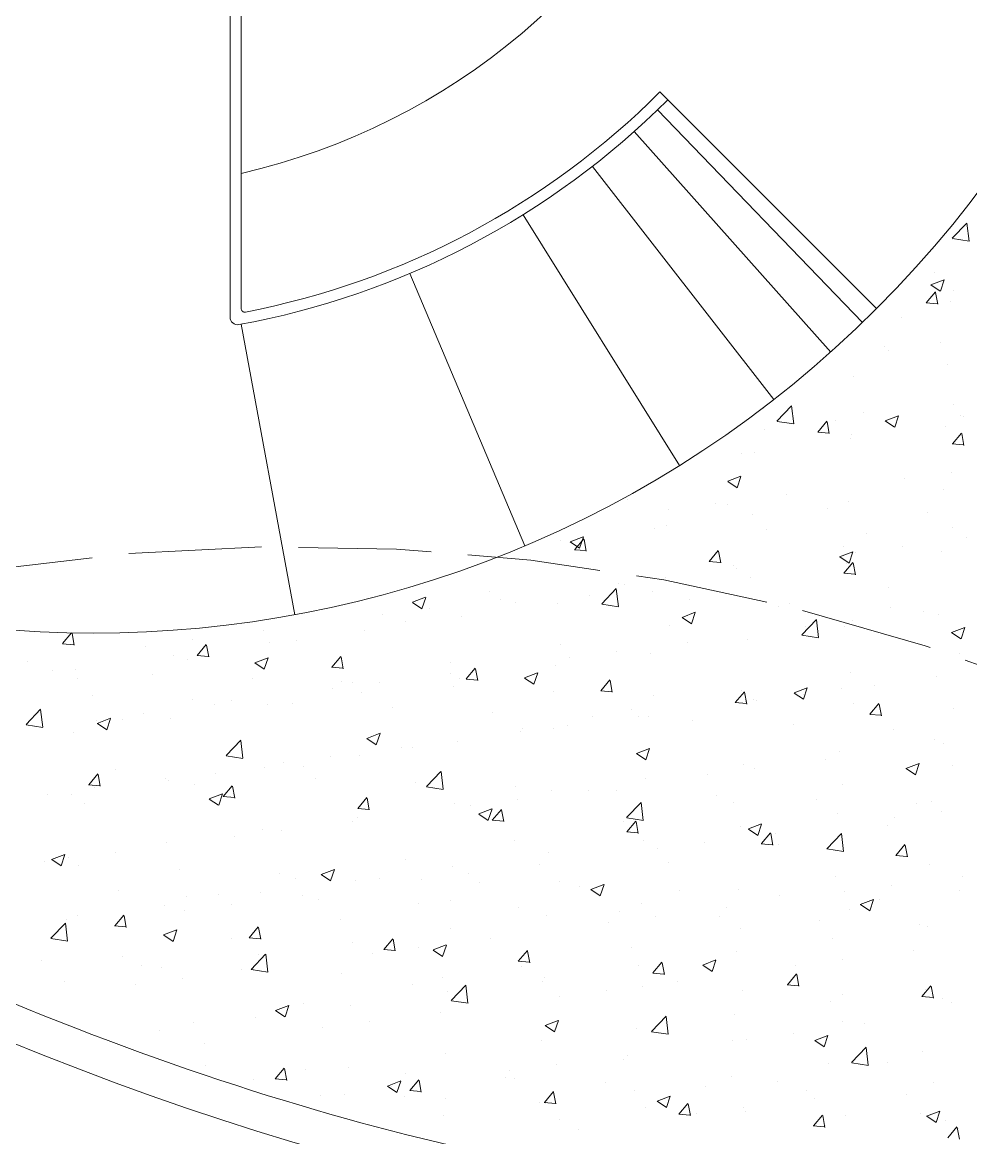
# Model space of a CAD drawing. Header units: millimetres. Extents: x 204 to 540, y 123 to 306.
# Drawn here: x 214.259 to 216.827, y 149.519 to 152.539 of the extents above; entities that cross this region are included whole.
import ezdxf

# ---------------------------------------------------------------- set-up
doc = ezdxf.new("R2010")
doc.units = ezdxf.units.MM
doc.header["$LTSCALE"] = 0.03
doc.linetypes.add('ACAD_ISO02W100', pattern=[15, 12, -3])
for name, color, linetype, lineweight in [('Banquetas', 253, 'Continuous', 0), ('Detalles de pisos', 40, 'Continuous', 0), ('lockers', 253, 'Continuous', 0), ('Proyeccion Trabes', 7, 'ACAD_ISO02W100', 0), ('Áreas verdes', 72, 'Continuous', 0)]:
    doc.layers.add(name, color=color, linetype=linetype, lineweight=lineweight)

msp = doc.modelspace()

# ---------------------------------------------------------------- linework, layer by layer
at = {"layer": 'Banquetas'}
for p, q in [((214.8213, 153.6369), (214.8213, 151.7406)), ((214.8513, 153.6369), (214.8513, 151.7647)), ((215.9857, 152.351), (216.5726, 151.7641)), ((215.9791, 152.3024), (216.5347, 151.7268)), ((215.9158, 152.2437), (216.4484, 151.6467)), ((215.8027, 152.1494), (216.294, 151.5181)), ((215.6152, 152.0185), (216.0384, 151.3396)), ((215.3079, 151.859), (215.6194, 151.1221)), ((214.8513, 151.7221), (214.9968, 150.9354))]:
    msp.add_line(p, q, dxfattribs=at)
for centre, radius, start, end in [((214.4513, 153.8854), 1.8, 282.8396, 32.1604), ((214.4513, 153.8854), 2.17, 280.942, 315), ((214.4513, 153.8854), 2.2, 280.3056, 315), ((214.8613, 151.7647), 0.01, 180, 280.942), ((214.8413, 151.7406), 0.02, 180, 280.3056)]:
    msp.add_arc(centre, radius, start, end, dxfattribs=at)
at = {"layer": 'Detalles de pisos'}
msp.add_ellipse((212.7542, 155.5825), major_axis=(-5.6569, 5.6569), ratio=0.5, start_param=8.340627, end_param=9.36608, dxfattribs=at)
msp.add_open_spline([(212.9692, 150.5127), (213.3021, 150.3197), (213.6341, 150.1484), (214.9129, 149.5729), (215.819, 149.3522), (217.185, 149.3626), (217.6968, 149.5094), (218.1084, 149.7985), (218.1306, 149.8148), (218.1524, 149.8315)], degree=3, knots=[8.343695, 8.343695, 8.343695, 8.343695, 8.502962, 8.502962, 8.967192, 8.967192, 9.337557, 9.337557, 9.359102, 9.359102, 9.359102, 9.359102], dxfattribs=at)
at = {"layer": 'lockers'}
msp.add_arc((214.4513, 153.8854), 3, 225, 135, dxfattribs=at)
at = {"layer": 'Proyeccion Trabes'}
msp.add_arc((215.0039, 145.6035), 5.5162, 52.7816, 114.0678, dxfattribs=at)
at = {"layer": 'Áreas verdes'}
for p, q in [((216.7775, 151.9546), (216.8171, 151.9958)), ((216.8228, 151.9472), (216.8171, 151.9954)), ((216.7778, 151.9538), (216.823, 151.9468)), ((216.7781, 151.9512), (216.7781, 151.9512)), ((216.7282, 151.8625), (216.7282, 151.8625)), ((216.7196, 151.8288), (216.7552, 151.8425)), ((216.7197, 151.8285), (216.745, 151.8114)), ((216.7451, 151.8115), (216.7554, 151.8422)), ((216.7071, 151.7802), (216.7316, 151.8094)), ((216.7383, 151.776), (216.7324, 151.8079)), ((216.7801, 151.814), (216.7801, 151.814)), ((216.7069, 151.7801), (216.7372, 151.7774)), ((216.7719, 151.7821), (216.7719, 151.7821)), ((216.639, 151.7411), (216.639, 151.7411)), ((216.7461, 151.6728), (216.7461, 151.6728)), ((216.5946, 151.6622), (216.5946, 151.6622)), ((216.6056, 151.6516), (216.6056, 151.6516)), ((216.7658, 151.613), (216.7658, 151.613)), ((216.5092, 151.5805), (216.5092, 151.5805)), ((216.2667, 151.4943), (216.2667, 151.4943)), ((216.3027, 151.4597), (216.3423, 151.5009)), ((216.348, 151.4523), (216.3423, 151.5006)), ((216.7818, 151.504), (216.7818, 151.504)), ((216.303, 151.4589), (216.3482, 151.4519)), ((216.4132, 151.43), (216.4377, 151.4592)), ((216.4444, 151.4258), (216.4385, 151.4576)), ((216.461, 151.4618), (216.461, 151.4618)), ((216.5379, 151.4828), (216.5379, 151.4828)), ((216.596, 151.4604), (216.6316, 151.4741)), ((216.5961, 151.4601), (216.6214, 151.4431)), ((216.6215, 151.4431), (216.6318, 151.4738)), ((216.7996, 151.4738), (216.7996, 151.4738)), ((216.8091, 151.4714), (216.8091, 151.4714)), ((216.2686, 151.4365), (216.2686, 151.4365)), ((216.413, 151.4298), (216.4434, 151.4272)), ((216.7596, 151.4439), (216.7596, 151.4439)), ((216.7776, 151.3981), (216.8021, 151.4273)), ((216.503, 151.4113), (216.503, 151.4113)), ((216.5033, 151.423), (216.5033, 151.423)), ((216.7774, 151.398), (216.8077, 151.3953)), ((216.8088, 151.3939), (216.8029, 151.4258)), ((216.2071, 151.3721), (216.2071, 151.3721)), ((216.2422, 151.3756), (216.2422, 151.3756)), ((216.1692, 151.2966), (216.2047, 151.3102)), ((216.1947, 151.2793), (216.205, 151.31)), ((216.7753, 151.3204), (216.7753, 151.3204)), ((216.1693, 151.2963), (216.1946, 151.2792)), ((216.6481, 151.3037), (216.6481, 151.3037)), ((215.8966, 151.2462), (215.8966, 151.2462)), ((216.3273, 151.2614), (216.3273, 151.2614)), ((216.7534, 151.2748), (216.7534, 151.2748)), ((216.0077, 151.2194), (216.0077, 151.2194)), ((216.1349, 151.2361), (216.1349, 151.2361)), ((216.1678, 151.2347), (216.1678, 151.2347)), ((216.439, 151.2232), (216.439, 151.2232)), ((216.4968, 151.2422), (216.4968, 151.2422)), ((216.236, 151.2065), (216.236, 151.2065)), ((216.7102, 151.2118), (216.7102, 151.2118)), ((215.9721, 151.1684), (215.9721, 151.1684)), ((216.0037, 151.1779), (216.0037, 151.1779)), ((216.2749, 151.1665), (216.2749, 151.1665)), ((216.5461, 151.155), (216.5461, 151.155)), ((216.7786, 151.1707), (216.7786, 151.1707)), ((215.7156, 151.1359), (215.7156, 151.1359)), ((215.7423, 151.1327), (215.7779, 151.1464)), ((215.7425, 151.1324), (215.7677, 151.1154)), ((215.755, 151.1116), (215.7795, 151.1408)), ((215.7679, 151.1154), (215.7782, 151.1461)), ((215.7861, 151.1074), (215.7803, 151.1393)), ((216.8173, 151.1435), (216.8173, 151.1435)), ((215.7547, 151.1115), (215.7851, 151.1088)), ((216.1194, 151.0797), (216.1438, 151.1089)), ((216.1505, 151.0756), (216.1446, 151.1074)), ((216.4724, 151.0921), (216.508, 151.1057)), ((216.4823, 151.1199), (216.4823, 151.1199)), ((216.4979, 151.0748), (216.5082, 151.1055)), ((216.5145, 151.1033), (216.5145, 151.1033)), ((216.6417, 151.1201), (216.6417, 151.1201)), ((216.7472, 151.1056), (216.7472, 151.1056)), ((216.1191, 151.0796), (216.1495, 151.077)), ((216.1861, 151.069), (216.1861, 151.069)), ((216.4725, 151.0917), (216.4978, 151.0747)), ((216.4837, 151.0479), (216.5082, 151.077)), ((216.4906, 151.0731), (216.4906, 151.0731)), ((216.5149, 151.0437), (216.509, 151.0755)), ((216.0013, 151.0357), (216.0013, 151.0357)), ((216.1937, 151.0611), (216.1937, 151.0611)), ((216.2298, 151.0374), (216.2298, 151.0374)), ((216.4835, 151.0477), (216.5138, 151.0451)), ((215.8279, 150.9649), (215.8675, 151.0061)), ((215.8731, 150.9575), (215.8675, 151.0057)), ((215.8741, 151.019), (215.8741, 151.019)), ((215.8898, 151.0182), (215.8898, 151.0182)), ((216.6041, 151.0083), (216.6041, 151.0083)), ((215.3155, 150.9689), (215.3511, 150.9826)), ((215.341, 150.9516), (215.3513, 150.9823)), ((215.5244, 150.9994), (215.5244, 150.9994)), ((215.5533, 150.9768), (215.5533, 150.9768)), ((215.7956, 150.9879), (215.7956, 150.9879)), ((215.966, 150.9993), (215.966, 150.9993)), ((216.0667, 150.9765), (216.0667, 150.9765)), ((215.3156, 150.9686), (215.3409, 150.9515)), ((215.3609, 150.9514), (215.3609, 150.9514)), ((215.5936, 150.9673), (215.5936, 150.9673)), ((215.7094, 150.9667), (215.7094, 150.9667)), ((215.8282, 150.9641), (215.8734, 150.9571)), ((216.3078, 150.9575), (216.3078, 150.9575)), ((216.3379, 150.965), (216.3379, 150.965)), ((216.6091, 150.9536), (216.6091, 150.9536)), ((216.7004, 150.945), (216.7004, 150.945)), ((215.2337, 150.9347), (215.2337, 150.9347)), ((215.2973, 150.9165), (215.2973, 150.9165)), ((215.4486, 150.931), (215.4486, 150.931)), ((216.0456, 150.9282), (216.0811, 150.9419)), ((216.0457, 150.9279), (216.071, 150.9108)), ((216.0711, 150.9109), (216.0814, 150.9416)), ((216.37, 150.8808), (216.4096, 150.922)), ((216.4153, 150.8734), (216.4097, 150.9216)), ((216.508, 150.9197), (216.508, 150.9197)), ((216.7411, 150.9365), (216.7411, 150.9365)), ((214.368, 150.857), (214.3923, 150.886)), ((214.3991, 150.8529), (214.3933, 150.8847)), ((214.9129, 150.8925), (214.9129, 150.8925)), ((215.1847, 150.8929), (215.1847, 150.8929)), ((216.0115, 150.9066), (216.0115, 150.9066)), ((216.3809, 150.903), (216.3809, 150.903)), ((216.4845, 150.904), (216.4845, 150.904)), ((216.7756, 150.8875), (216.8112, 150.9012)), ((216.7757, 150.8872), (216.801, 150.8702)), ((216.8012, 150.8702), (216.8115, 150.9009)), ((214.3678, 150.8569), (214.3981, 150.8542)), ((214.7205, 150.8671), (214.7205, 150.8671)), ((214.7324, 150.8251), (214.7569, 150.8543)), ((214.7635, 150.821), (214.7576, 150.8528)), ((214.9281, 150.8604), (214.9281, 150.8604)), ((215.0011, 150.8656), (215.0011, 150.8656)), ((215.7153, 150.8558), (215.7153, 150.8558)), ((216.06, 150.8607), (216.06, 150.8607)), ((216.2236, 150.8682), (216.2236, 150.8682)), ((216.3704, 150.88), (216.4155, 150.873)), ((214.5933, 150.8504), (214.5933, 150.8504)), ((214.6673, 150.8246), (214.6673, 150.8246)), ((214.7321, 150.825), (214.7625, 150.8223)), ((215.0967, 150.7933), (215.1212, 150.8224)), ((215.8676, 150.8354), (215.8676, 150.8354)), ((215.9598, 150.8302), (215.9598, 150.8302)), ((216.7981, 150.8306), (216.7981, 150.8306)), ((214.2725, 150.8081), (214.2725, 150.8081)), ((214.7048, 150.8148), (214.7048, 150.8148)), ((214.8887, 150.8051), (214.9242, 150.8187)), ((214.8888, 150.8047), (214.9141, 150.7877)), ((214.9142, 150.7878), (214.9245, 150.8185)), ((215.0965, 150.7931), (215.1269, 150.7905)), ((215.1279, 150.7891), (215.122, 150.8209)), ((215.419, 150.8049), (215.419, 150.8049)), ((215.7032, 150.7976), (215.7032, 150.7976)), ((215.7405, 150.8186), (215.7405, 150.8186)), ((214.3407, 150.7856), (214.3407, 150.7856)), ((214.4034, 150.7865), (214.4034, 150.7865)), ((214.4085, 150.7639), (214.4085, 150.7639)), ((214.6119, 150.7742), (214.6119, 150.7742)), ((214.8831, 150.7627), (214.8831, 150.7627)), ((215.4196, 150.7764), (215.4196, 150.7764)), ((215.4424, 150.7619), (215.4424, 150.7619)), ((215.4611, 150.7614), (215.4856, 150.7906)), ((215.4922, 150.7572), (215.4864, 150.7891)), ((215.6187, 150.7644), (215.6543, 150.778)), ((215.6189, 150.764), (215.6441, 150.747)), ((215.6443, 150.7471), (215.6546, 150.7778)), ((216.5018, 150.7797), (216.5018, 150.7797)), ((216.7349, 150.7674), (216.7349, 150.7674)), ((215.1001, 150.7343), (215.1001, 150.7343)), ((215.1228, 150.7541), (215.1228, 150.7541)), ((215.1543, 150.7513), (215.1543, 150.7513)), ((215.2272, 150.7511), (215.2272, 150.7511)), ((215.4255, 150.7398), (215.4255, 150.7398)), ((215.4609, 150.7612), (215.4912, 150.7586)), ((215.8255, 150.7295), (215.85, 150.7587)), ((215.8566, 150.7253), (215.8507, 150.7572)), ((216.3488, 150.7237), (216.3844, 150.7373)), ((216.3743, 150.7064), (216.3846, 150.7371)), ((216.4783, 150.7349), (216.4783, 150.7349)), ((216.5668, 150.7447), (216.5668, 150.7447)), ((214.4478, 150.7174), (214.4478, 150.7174)), ((214.719, 150.7059), (214.719, 150.7059)), ((214.8265, 150.7032), (214.8265, 150.7032)), ((215.1785, 150.7238), (215.1785, 150.7238)), ((215.6966, 150.7283), (215.6966, 150.7283)), ((215.8252, 150.7294), (215.8556, 150.7267)), ((215.9678, 150.7169), (215.9678, 150.7169)), ((216.1898, 150.6976), (216.2143, 150.7268)), ((216.2056, 150.7289), (216.2056, 150.7289)), ((216.221, 150.6935), (216.2151, 150.7253)), ((216.239, 150.7054), (216.239, 150.7054)), ((216.2472, 150.7026), (216.2472, 150.7026)), ((216.3489, 150.7234), (216.3742, 150.7063)), ((216.3744, 150.7193), (216.3744, 150.7193)), ((214.2688, 150.6382), (214.3083, 150.6794)), ((214.314, 150.6308), (214.3084, 150.679)), ((214.7792, 150.6921), (214.7792, 150.6921)), ((214.9219, 150.6913), (214.9219, 150.6913)), ((214.9902, 150.6945), (214.9902, 150.6945)), ((215.2614, 150.683), (215.2614, 150.683)), ((215.5326, 150.6716), (215.5326, 150.6716)), ((215.9093, 150.678), (215.9093, 150.678)), ((216.1896, 150.6975), (216.22, 150.6948)), ((216.2175, 150.6991), (216.2175, 150.6991)), ((216.5102, 150.694), (216.5102, 150.694)), ((216.5542, 150.6657), (216.5787, 150.6949)), ((216.5853, 150.6616), (216.5795, 150.6934)), ((216.7814, 150.6825), (216.7814, 150.6825)), ((214.4597, 150.65), (214.4597, 150.65)), ((214.4618, 150.6412), (214.4974, 150.6549)), ((214.462, 150.6409), (214.4872, 150.6238)), ((214.4874, 150.6239), (214.4977, 150.6546)), ((214.5303, 150.6524), (214.5303, 150.6524)), ((214.5868, 150.6668), (214.5868, 150.6668)), ((214.6611, 150.6555), (214.6611, 150.6555)), ((215.8037, 150.6601), (215.8037, 150.6601)), ((215.9264, 150.6604), (215.9264, 150.6604)), ((215.9536, 150.661), (215.9536, 150.661)), ((216.0749, 150.6487), (216.0749, 150.6487)), ((216.554, 150.6656), (216.5843, 150.663)), ((214.2691, 150.6374), (214.3143, 150.6304)), ((214.3973, 150.6174), (214.3973, 150.6174)), ((215.1919, 150.6005), (215.2275, 150.6142)), ((215.2174, 150.5832), (215.2277, 150.6139)), ((215.6068, 150.6183), (215.6068, 150.6183)), ((215.613, 150.6272), (215.613, 150.6272)), ((215.697, 150.6285), (215.697, 150.6285)), ((215.734, 150.635), (215.734, 150.635)), ((216.3461, 150.6372), (216.3461, 150.6372)), ((216.6173, 150.6257), (216.6173, 150.6257)), ((214.8109, 150.5541), (214.8505, 150.5953)), ((214.8562, 150.5467), (214.8506, 150.595)), ((215.192, 150.6002), (215.2173, 150.5831)), ((215.4362, 150.5928), (215.4362, 150.5928)), ((216.7287, 150.5983), (216.7287, 150.5983)), ((216.754, 150.5865), (216.754, 150.5865)), ((214.8112, 150.5533), (214.8564, 150.5463)), ((215.0936, 150.5507), (215.0936, 150.5507)), ((215.1723, 150.5547), (215.1723, 150.5547)), ((215.286, 150.576), (215.286, 150.576)), ((215.3168, 150.5763), (215.3168, 150.5763)), ((215.922, 150.5598), (215.9575, 150.5735)), ((215.9221, 150.5595), (215.9474, 150.5425)), ((215.9475, 150.5425), (215.9578, 150.5732)), ((216.4721, 150.5658), (216.4721, 150.5658)), ((214.9158, 150.5221), (214.9158, 150.5221)), ((214.9664, 150.534), (214.9664, 150.534)), ((215.0205, 150.5255), (215.0205, 150.5255)), ((216.2113, 150.53), (216.2113, 150.53)), ((216.4332, 150.5443), (216.4332, 150.5443)), ((216.652, 150.5192), (216.6876, 150.5328)), ((216.6776, 150.5019), (216.6879, 150.5326)), ((216.7771, 150.5275), (216.7771, 150.5275)), ((214.4385, 150.4749), (214.463, 150.5041)), ((214.4696, 150.4707), (214.4638, 150.5026)), ((214.5108, 150.516), (214.5108, 150.516)), ((214.6456, 150.4917), (214.6456, 150.4917)), ((214.782, 150.5045), (214.782, 150.5045)), ((215.0532, 150.493), (215.0532, 150.493)), ((215.3531, 150.47), (215.3926, 150.5112)), ((215.3983, 150.4626), (215.3927, 150.5109)), ((215.9474, 150.4919), (215.9474, 150.4919)), ((216.1136, 150.5022), (216.1136, 150.5022)), ((216.2408, 150.519), (216.2408, 150.519)), ((216.6521, 150.5188), (216.6774, 150.5018)), ((214.4382, 150.4748), (214.4686, 150.4721)), ((214.4532, 150.4664), (214.4532, 150.4664)), ((214.6549, 150.4864), (214.6549, 150.4864)), ((214.7243, 150.4746), (214.7243, 150.4746)), ((214.8028, 150.443), (214.8273, 150.4722)), ((214.834, 150.4389), (214.8281, 150.4707)), ((215.3244, 150.4816), (215.3244, 150.4816)), ((215.3534, 150.4692), (215.3986, 150.4622)), ((215.5956, 150.4701), (215.5956, 150.4701)), ((215.7928, 150.46), (215.7928, 150.46)), ((216.4808, 150.4766), (216.4808, 150.4766)), ((214.326, 150.4497), (214.326, 150.4497)), ((214.3911, 150.4483), (214.3911, 150.4483)), ((214.7651, 150.4367), (214.8006, 150.4503)), ((214.7652, 150.4363), (214.7905, 150.4193)), ((214.7906, 150.4194), (214.8009, 150.4501)), ((214.8026, 150.4429), (214.833, 150.4402)), ((215.1672, 150.4111), (215.1917, 150.4403)), ((215.1984, 150.407), (215.1925, 150.4388)), ((215.6004, 150.4347), (215.6004, 150.4347)), ((215.6908, 150.4594), (215.6908, 150.4594)), ((215.8668, 150.4587), (215.8668, 150.4587)), ((216.1379, 150.4472), (216.1379, 150.4472)), ((216.4091, 150.4358), (216.4091, 150.4358)), ((214.428, 150.4237), (214.428, 150.4237)), ((215.167, 150.411), (215.1973, 150.4084)), ((215.43, 150.4236), (215.43, 150.4236)), ((215.4732, 150.4179), (215.4732, 150.4179)), ((215.4951, 150.396), (215.5307, 150.4096)), ((215.5207, 150.3787), (215.531, 150.4094)), ((215.5316, 150.3793), (215.5561, 150.4084)), ((215.5627, 150.3751), (215.5569, 150.4069)), ((215.8952, 150.3859), (215.9348, 150.4272)), ((215.9405, 150.3785), (215.9349, 150.4268)), ((216.1846, 150.4258), (216.1846, 150.4258)), ((216.6803, 150.4243), (216.6803, 150.4243)), ((216.7225, 150.4292), (216.7225, 150.4292)), ((216.7475, 150.4029), (216.7475, 150.4029)), ((215.1524, 150.3757), (215.1524, 150.3757)), ((215.1662, 150.3856), (215.1662, 150.3856)), ((215.4953, 150.3957), (215.5205, 150.3786)), ((215.5313, 150.3791), (215.5617, 150.3765)), ((215.8883, 150.3749), (215.8883, 150.3749)), ((215.8956, 150.3852), (215.9407, 150.3782)), ((215.896, 150.3474), (215.9204, 150.3766)), ((215.9271, 150.3432), (215.9212, 150.3751)), ((216.2252, 150.3553), (216.2608, 150.369)), ((216.4659, 150.3967), (216.4659, 150.3967)), ((216.6203, 150.3862), (216.6203, 150.3862)), ((214.9096, 150.353), (214.9096, 150.353)), ((214.96, 150.3504), (214.96, 150.3504)), ((215.8957, 150.3473), (215.9261, 150.3446)), ((216.2051, 150.3609), (216.2051, 150.3609)), ((216.2253, 150.355), (216.2506, 150.3379)), ((216.2507, 150.338), (216.261, 150.3687)), ((216.2603, 150.3155), (216.2848, 150.3447)), ((216.2915, 150.3113), (216.2856, 150.3432)), ((216.2995, 150.3439), (216.2995, 150.3439)), ((216.4374, 150.3018), (216.477, 150.3431)), ((216.4827, 150.2945), (216.477, 150.3427)), ((216.6026, 150.3651), (216.6026, 150.3651)), ((214.6488, 150.3173), (214.6488, 150.3173)), ((214.8328, 150.3336), (214.8328, 150.3336)), ((215.5921, 150.3241), (215.5921, 150.3241)), ((215.9413, 150.3228), (215.9413, 150.3228)), ((216.1071, 150.3186), (216.1071, 150.3186)), ((216.2601, 150.3154), (216.2904, 150.3127)), ((216.3063, 150.3142), (216.3063, 150.3142)), ((216.6247, 150.2836), (216.6492, 150.3128)), ((216.6558, 150.2795), (216.65, 150.3113)), ((214.3382, 150.2728), (214.3738, 150.2865)), ((214.3638, 150.2555), (214.3741, 150.2862)), ((214.3849, 150.2792), (214.3849, 150.2792)), ((214.512, 150.2914), (214.512, 150.2914)), ((215.6847, 150.2903), (215.6847, 150.2903)), ((215.9799, 150.3019), (215.9799, 150.3019)), ((216.4377, 150.3011), (216.4829, 150.2941)), ((216.6244, 150.2835), (216.6548, 150.2808)), ((214.3196, 150.266), (214.3196, 150.266)), ((214.3384, 150.2725), (214.3636, 150.2555)), ((214.4119, 150.2564), (214.4119, 150.2564)), ((215.2958, 150.2732), (215.2958, 150.2732)), ((215.4238, 150.2545), (215.4238, 150.2545)), ((215.6591, 150.2596), (215.6591, 150.2596)), ((216.0101, 150.2634), (216.0101, 150.2634)), ((216.7164, 150.2601), (216.7164, 150.2601)), ((214.6831, 150.2449), (214.6831, 150.2449)), ((214.9543, 150.2335), (214.9543, 150.2335)), ((214.9996, 150.2223), (214.9996, 150.2223)), ((215.0683, 150.2321), (215.1039, 150.2458)), ((215.0684, 150.2318), (215.0937, 150.2148)), ((215.0938, 150.2148), (215.1041, 150.2455)), ((215.2255, 150.222), (215.2255, 150.222)), ((215.4667, 150.2343), (215.4667, 150.2343)), ((216.4598, 150.2276), (216.4598, 150.2276)), ((216.8063, 150.2279), (216.8063, 150.2279)), ((214.519, 150.1881), (214.519, 150.1881)), ((215.16, 150.2165), (215.16, 150.2165)), ((215.3396, 150.2176), (215.3396, 150.2176)), ((215.4966, 150.2105), (215.4966, 150.2105)), ((215.7138, 150.2125), (215.7138, 150.2125)), ((215.7678, 150.1991), (215.7678, 150.1991)), ((215.7984, 150.1915), (215.8339, 150.2051)), ((215.7985, 150.1911), (215.8237, 150.1741)), ((215.8239, 150.1742), (215.8342, 150.2049)), ((216.1989, 150.1918), (216.1989, 150.1918)), ((216.6139, 150.2026), (216.6139, 150.2026)), ((214.7033, 150.1715), (214.7033, 150.1715)), ((214.7902, 150.1767), (214.7902, 150.1767)), ((214.9034, 150.1839), (214.9034, 150.1839)), ((215.0187, 150.1753), (215.0187, 150.1753)), ((215.0614, 150.1652), (215.0614, 150.1652)), ((215.4175, 150.1617), (215.4175, 150.1617)), ((216.039, 150.1876), (216.039, 150.1876)), ((216.3102, 150.1762), (216.3102, 150.1762)), ((216.4867, 150.1858), (216.4867, 150.1858)), ((216.5284, 150.1508), (216.564, 150.1644)), ((216.5539, 150.1335), (216.5642, 150.1642)), ((216.5814, 150.1647), (216.5814, 150.1647)), ((216.7966, 150.1873), (216.7966, 150.1873)), ((214.6426, 150.1482), (214.6426, 150.1482)), ((214.6992, 150.1333), (214.6992, 150.1333)), ((214.8263, 150.15), (214.8263, 150.15)), ((215.3326, 150.1538), (215.3326, 150.1538)), ((215.6038, 150.1423), (215.6038, 150.1423)), ((215.8749, 150.1308), (215.8749, 150.1308)), ((215.9351, 150.1537), (215.9351, 150.1537)), ((216.1659, 150.1436), (216.1659, 150.1436)), ((216.5003, 150.1364), (216.5003, 150.1364)), ((216.5285, 150.1504), (216.5538, 150.1334)), ((214.3361, 150.0592), (214.3757, 150.1005)), ((214.3814, 150.0519), (214.3758, 150.1001)), ((214.3787, 150.1101), (214.3787, 150.1101)), ((214.407, 150.1206), (214.407, 150.1206)), ((214.509, 150.0928), (214.5335, 150.122)), ((214.5401, 150.0886), (214.5342, 150.1205)), ((215.1213, 150.1108), (215.1213, 150.1108)), ((215.6785, 150.1212), (215.6785, 150.1212)), ((215.8463, 150.1015), (215.8463, 150.1015)), ((215.9735, 150.1183), (215.9735, 150.1183)), ((216.1461, 150.1194), (216.1461, 150.1194)), ((216.4173, 150.1079), (216.4173, 150.1079)), ((214.3783, 150.091), (214.3783, 150.091)), ((214.5087, 150.0927), (214.5391, 150.09)), ((214.6415, 150.0683), (214.677, 150.082)), ((214.6416, 150.068), (214.6669, 150.0509)), ((214.667, 150.051), (214.6773, 150.0817)), ((214.8733, 150.0609), (214.8978, 150.0901)), ((214.9045, 150.0567), (214.8986, 150.0886)), ((215.4177, 150.0854), (215.4177, 150.0854)), ((216.2041, 150.0856), (216.2041, 150.0856)), ((216.6885, 150.0965), (216.6885, 150.0965)), ((216.7102, 150.091), (216.7102, 150.091)), ((214.3364, 150.0585), (214.3816, 150.0515)), ((214.825, 150.06), (214.825, 150.06)), ((214.8731, 150.0608), (214.9035, 150.0581)), ((215.1538, 150.0473), (215.1538, 150.0473)), ((215.2377, 150.029), (215.2622, 150.0582)), ((215.2688, 150.0249), (215.263, 150.0567)), ((215.3715, 150.0276), (215.4071, 150.0413)), ((215.3971, 150.0103), (215.4074, 150.041)), ((215.5255, 150.0593), (215.5255, 150.0593)), ((216.4536, 150.0585), (216.4536, 150.0585)), ((214.5288, 150.0091), (214.5288, 150.0091)), ((214.8783, 149.9751), (214.9178, 150.0164)), ((214.8972, 150.0148), (214.8972, 150.0148)), ((214.9235, 149.9678), (214.9179, 150.016)), ((215.2059, 150.0172), (215.2059, 150.0172)), ((215.2375, 150.0289), (215.2678, 150.0262)), ((215.3331, 150.0339), (215.3331, 150.0339)), ((215.3716, 150.0273), (215.3969, 150.0102)), ((215.6021, 149.9971), (215.6266, 150.0263)), ((215.6332, 149.993), (215.6273, 150.0248)), ((215.9078, 150.0347), (215.9078, 150.0347)), ((216.1928, 150.0227), (216.1928, 150.0227)), ((216.6726, 150.0275), (216.6726, 150.0275)), ((214.3109, 149.9982), (214.3109, 149.9982)), ((214.582, 149.9867), (214.582, 149.9867)), ((214.6364, 149.9791), (214.6364, 149.9791)), ((215.6018, 149.997), (215.6322, 149.9944)), ((215.6115, 149.9839), (215.6115, 149.9839)), ((215.9289, 149.9846), (215.9289, 149.9846)), ((215.9664, 149.9653), (215.9909, 149.9945)), ((215.9976, 149.9611), (215.9917, 149.9929)), ((216.1016, 149.9869), (216.1372, 150.0006)), ((216.1017, 149.9866), (216.127, 149.9696)), ((216.1271, 149.9696), (216.1374, 150.0003)), ((216.3531, 149.9855), (216.3531, 149.9855)), ((216.4802, 150.0022), (216.4802, 150.0022)), ((214.6927, 149.9496), (214.6927, 149.9496)), ((214.8532, 149.9752), (214.8532, 149.9752)), ((214.8786, 149.9744), (214.9238, 149.9674)), ((214.8851, 149.975), (214.8851, 149.975)), ((215.1244, 149.9638), (215.1244, 149.9638)), ((215.3956, 149.9523), (215.3956, 149.9523)), ((215.6723, 149.9521), (215.6723, 149.9521)), ((215.9662, 149.9651), (215.9966, 149.9625)), ((216.3308, 149.9334), (216.3553, 149.9626)), ((216.3619, 149.9292), (216.3561, 149.9611)), ((214.3725, 149.941), (214.3725, 149.941)), ((214.5655, 149.9329), (214.5655, 149.9329)), ((215.3153, 149.933), (215.3153, 149.933)), ((215.4115, 149.9163), (215.4115, 149.9163)), ((215.4204, 149.8911), (215.46, 149.9323)), ((215.4657, 149.8837), (215.4601, 149.9319)), ((215.6668, 149.9409), (215.6668, 149.9409)), ((215.8398, 149.9179), (215.8398, 149.9179)), ((215.9379, 149.9294), (215.9379, 149.9294)), ((216.0322, 149.9432), (216.0322, 149.9432)), ((216.2091, 149.9179), (216.2091, 149.9179)), ((216.3306, 149.9333), (216.3609, 149.9306)), ((216.6952, 149.9015), (216.7197, 149.9307)), ((216.704, 149.9219), (216.704, 149.9219)), ((216.7263, 149.8973), (216.7204, 149.9292)), ((215.4207, 149.8903), (215.4659, 149.8833)), ((215.7127, 149.9011), (215.7127, 149.9011)), ((216.4474, 149.8894), (216.4474, 149.8894)), ((216.4803, 149.9065), (216.4803, 149.9065)), ((216.6949, 149.9014), (216.7253, 149.8987)), ((216.7515, 149.895), (216.7515, 149.895)), ((214.9447, 149.8638), (214.9803, 149.8774)), ((214.9448, 149.8634), (214.9701, 149.8464)), ((214.9702, 149.8465), (214.9805, 149.8772)), ((215.019, 149.8822), (215.019, 149.8822)), ((215.1476, 149.8782), (215.1476, 149.8782)), ((215.3918, 149.8589), (215.3918, 149.8589)), ((216.7756, 149.8842), (216.7756, 149.8842)), ((214.7228, 149.8313), (214.7228, 149.8313)), ((214.891, 149.8457), (214.891, 149.8457)), ((215.1994, 149.8336), (215.1994, 149.8336)), ((215.6747, 149.8231), (215.7103, 149.8367)), ((215.7003, 149.8058), (215.7106, 149.8365)), ((215.9626, 149.807), (216.0022, 149.8482)), ((216.0078, 149.7996), (216.0022, 149.8479)), ((216.1866, 149.8536), (216.1866, 149.8536)), ((216.4793, 149.8333), (216.4793, 149.8333)), ((216.539, 149.8272), (216.539, 149.8272)), ((214.6302, 149.8099), (214.6302, 149.8099)), ((215.0723, 149.8168), (215.0723, 149.8168)), ((215.6749, 149.8228), (215.7001, 149.8057)), ((215.9227, 149.8155), (215.9227, 149.8155)), ((215.9629, 149.8062), (216.0081, 149.7992)), ((216.3466, 149.8018), (216.3466, 149.8018)), ((216.4048, 149.7824), (216.4404, 149.7961)), ((216.4303, 149.7651), (216.4406, 149.7958)), ((214.7514, 149.7746), (214.7514, 149.7746)), ((215.6661, 149.783), (215.6661, 149.783)), ((216.1831, 149.7825), (216.1831, 149.7825)), ((216.2194, 149.7851), (216.2194, 149.7851)), ((216.4049, 149.7821), (216.4302, 149.765)), ((215.4053, 149.7472), (215.4053, 149.7472)), ((215.8986, 149.7429), (215.8986, 149.7429)), ((216.5047, 149.7229), (216.5443, 149.7641)), ((216.55, 149.7155), (216.5444, 149.7638)), ((216.6978, 149.7528), (216.6978, 149.7528)), ((214.7543, 149.7156), (214.7543, 149.7156)), ((214.9438, 149.6788), (214.9683, 149.708)), ((214.975, 149.6746), (214.9691, 149.7065)), ((215.1415, 149.7091), (215.1415, 149.7091)), ((215.7062, 149.7175), (215.7062, 149.7175)), ((215.8868, 149.7316), (215.8868, 149.7316)), ((216.4412, 149.7202), (216.4412, 149.7202)), ((216.5051, 149.7221), (216.5502, 149.7151)), ((216.6011, 149.7218), (216.6011, 149.7218)), ((214.8849, 149.6766), (214.8849, 149.6766)), ((214.9436, 149.6787), (214.9739, 149.676)), ((215.0255, 149.7042), (215.0255, 149.7042)), ((215.2967, 149.6927), (215.2967, 149.6927)), ((215.3082, 149.6469), (215.3327, 149.6761)), ((215.3393, 149.6428), (215.3335, 149.6746)), ((215.5678, 149.6813), (215.5678, 149.6813)), ((215.579, 149.7008), (215.579, 149.7008)), ((215.5906, 149.6808), (215.5906, 149.6808)), ((216.1804, 149.6845), (216.1804, 149.6845)), ((215.2479, 149.6592), (215.2835, 149.6729)), ((215.248, 149.6589), (215.2733, 149.6419)), ((215.2582, 149.6585), (215.2582, 149.6585)), ((215.2735, 149.6419), (215.2838, 149.6726)), ((215.3079, 149.6468), (215.3383, 149.6441)), ((215.6726, 149.615), (215.6971, 149.6442)), ((215.839, 149.6698), (215.839, 149.6698)), ((215.9166, 149.6464), (215.9166, 149.6464)), ((216.1102, 149.6584), (216.1102, 149.6584)), ((216.3048, 149.6709), (216.3048, 149.6709)), ((216.3814, 149.6469), (216.3814, 149.6469)), ((216.7262, 149.669), (216.7262, 149.669)), ((215.0658, 149.6332), (215.0658, 149.6332)), ((215.1326, 149.636), (215.1326, 149.636)), ((215.2943, 149.6299), (215.2943, 149.6299)), ((215.4038, 149.6245), (215.4038, 149.6245)), ((215.66, 149.6139), (215.66, 149.6139)), ((215.6723, 149.6149), (215.7027, 149.6123)), ((215.7037, 149.6109), (215.6978, 149.6427)), ((215.978, 149.6186), (216.0135, 149.6322)), ((215.9781, 149.6182), (216.0034, 149.6012)), ((216.0035, 149.6013), (216.0138, 149.632)), ((216.0086, 149.6201), (216.0086, 149.6201)), ((216.4054, 149.6268), (216.4054, 149.6268)), ((216.6526, 149.6354), (216.6526, 149.6354)), ((215.6749, 149.613), (215.6749, 149.613)), ((215.9461, 149.6016), (215.9461, 149.6016)), ((216.0369, 149.5832), (216.0614, 149.6123)), ((216.0681, 149.579), (216.0622, 149.6108)), ((216.0858, 149.5847), (216.0858, 149.5847)), ((216.213, 149.6015), (216.213, 149.6015)), ((216.2173, 149.5901), (216.2173, 149.5901)), ((216.6916, 149.5837), (216.6916, 149.5837)), ((216.708, 149.5779), (216.7436, 149.5915)), ((216.7336, 149.5606), (216.7439, 149.5913)), ((215.3991, 149.5781), (215.3991, 149.5781)), ((215.7123, 149.5692), (215.7123, 149.5692)), ((216.0367, 149.583), (216.067, 149.5804)), ((216.4013, 149.5513), (216.4258, 149.5805)), ((216.4324, 149.5471), (216.4266, 149.579)), ((216.4885, 149.5787), (216.4885, 149.5787)), ((216.7082, 149.5775), (216.7334, 149.5605)), ((216.7597, 149.5672), (216.7597, 149.5672)), ((215.765, 149.5425), (215.765, 149.5425)), ((216.401, 149.5512), (216.4314, 149.5485)), ((216.435, 149.5511), (216.435, 149.5511)), ((216.7657, 149.5194), (216.7902, 149.5486)), ((216.7968, 149.5152), (216.7909, 149.5471)), ((216.7951, 149.544), (216.7951, 149.544))]:
    msp.add_line(p, q, dxfattribs=at)

doc.saveas('drawing.dxf')
